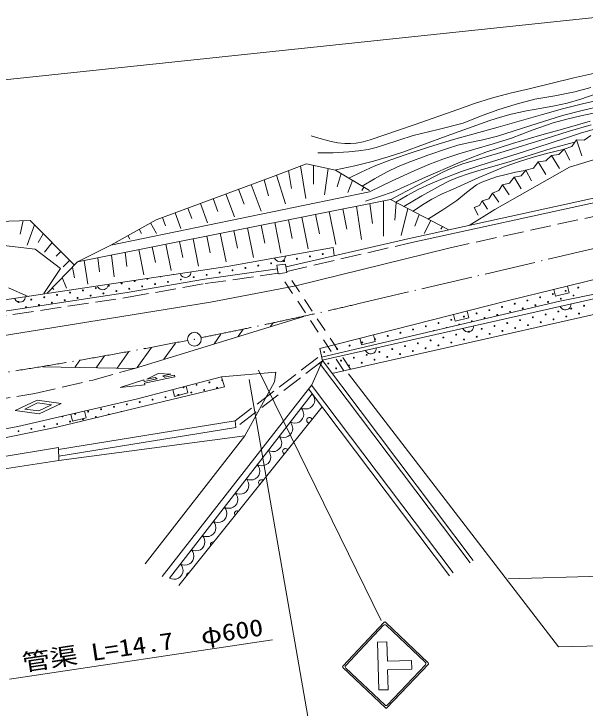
# Model space of a CAD drawing. Units: millimetres, scale not verified. Extents: x 40000 to 680000, y 20000 to 380000.
# Drawn here: x 353283 to 414916, y 262522 to 337402 of the extents above; entities that cross this region are included whole.
import ezdxf
from ezdxf.enums import TextEntityAlignment as Align

# ---------------------------------------------------------------- set-up
doc = ezdxf.new("R2010")
doc.units = ezdxf.units.MM
doc.header["$LTSCALE"] = 1000
for name, pattern in [('USER2', [3, 2.25, -0.75]), ('USER3', [2.5, 1.5, -1]), ('USER4', [7.000001, 5.508197, -0.688525, 0.114754, -0.688525])]:
    doc.linetypes.add(name, pattern=pattern)
for name, color, linetype, lineweight in [('S-BGD', 1, 'Continuous', 13), ('S-BGD-HTXT', 6, 'Continuous', 13), ('S-BMK', 3, 'USER4', 13)]:
    doc.layers.add(name, color=color, linetype=linetype, lineweight=lineweight)
doc.styles.add('ＭＳ ゴシック', font='')
doc.styles.get('ＭＳ ゴシック').set_extended_font_data('MS Gothic')

# ---------------------------------------------------------------- blocks, each defined once
blk = doc.blocks.new('BUHIN14')
at = {"layer": 'S-BGD'}
blk.add_lwpolyline([(384, 644), (-261, 1028), (-1028, -261), (-384, -644)], dxfattribs=at)
blk = doc.blocks.new('BUHIN58')
at = {"layer": 'S-BGD'}
blk.add_lwpolyline([(-122, 959), (-334, 859), (-506, 720), (-693, 506), (-782, 281), (-825, 46), (-787, -251), (-686, -468), (-544, -664), (-309, -824), (-108, -911), (122, -959)], dxfattribs=at)
blk = doc.blocks.new('BUHIN86')
at = {"layer": 'S-BGD'}
blk.add_lwpolyline([(-320, -507), (-411, -393), (-472, -270), (-523, -103), (-513, 47), (-473, 189), (-374, 346), (-263, 443), (-132, 516), (42, 545), (180, 543), (320, 507)], dxfattribs=at)
blk = doc.blocks.new('BUHIN103')
at = {"layer": 'S-BGD'}
blk.add_lwpolyline([(-357, -482), (-439, -362), (-490, -234), (-529, -64), (-508, 85), (-458, 223), (-347, 373), (-230, 461), (-93, 524), (82, 540), (219, 528), (357, 482)], dxfattribs=at)
blk = doc.blocks.new('BUHIN109')
at = {"layer": 'S-BGD'}
blk.add_circle((0, 0), 22.5, dxfattribs=at)
at = {"layer": 'S-BMK', "linetype": 'Continuous'}
blk.add_circle((0, 0), 746, dxfattribs=at)

msp = doc.modelspace()

# ---------------------------------------------------------------- linework, layer by layer
at = {"layer": 'S-BGD'}
for p, q in [((414820, 323782), (415517, 324271)), ((413480, 323099), (413970, 323809)), ((413970, 323809), (414820, 323782)), ((413970, 323809), (414576, 322099)), ((412092, 322242), (412661, 322825)), ((412661, 322825), (413480, 323099)), ((412661, 322825), (413280, 321617)), ((413220, 320862), (421013, 323270)), ((410687, 321538), (411288, 322117)), ((411288, 322117), (412092, 322242)), ((411288, 322117), (412164, 320721)), ((380957, 319749), (384839, 321245)), ((384839, 321245), (387998, 320550)), ((409340, 320762), (409859, 321436)), ((409859, 321436), (410687, 321538)), ((409859, 321436), (410677, 320094)), ((382898, 320497), (383246, 318568)), ((384192, 320995), (384765, 317505)), ((385628, 321071), (385602, 319041)), ((387208, 320723), (386785, 317878)), ((387998, 320550), (391662, 318345)), ((405189, 316311), (413220, 320862)), ((408016, 319944), (408520, 320534)), ((408520, 320534), (409340, 320762)), ((408520, 320534), (409137, 319410)), ((368620, 315197), (380957, 319749)), ((381604, 319998), (382594, 316902)), ((388609, 320182), (388169, 318730)), ((406767, 319157), (407260, 319774)), ((407260, 319774), (408016, 319944)), ((407260, 319774), (408019, 318542)), ((378900, 318991), (379961, 316117)), ((380271, 319496), (380742, 317774)), ((389830, 319447), (389313, 318153)), ((406002, 318959), (406767, 319157)), ((377530, 318485), (378122, 316878)), ((391051, 318713), (390840, 318362)), ((404941, 318065), (405620, 318335)), ((405620, 318335), (406002, 318959)), ((406002, 318959), (406728, 317893)), ((363757, 312473), (391666, 318192)), ((376159, 317979), (377075, 315497)), ((395780, 313150), (417141, 317816)), ((404521, 317459), (404941, 318065)), ((404941, 318065), (405608, 317109)), ((360145, 310662), (393905, 317393)), ((373417, 316967), (374189, 314877)), ((374788, 317473), (375294, 316102)), ((391703, 316954), (391968, 314777)), ((393171, 317247), (393180, 313435)), ((393905, 317393), (400138, 314154)), ((394528, 317069), (394395, 315139)), ((417244, 317326), (395889, 312662)), ((403507, 316719), (403822, 317225)), ((403822, 317225), (404521, 317459)), ((403822, 317225), (404376, 316350)), ((372047, 316462), (372466, 315325)), ((387300, 316076), (388009, 312521)), ((388768, 316369), (389207, 314164)), ((390236, 316662), (390798, 313074)), ((395775, 316421), (395073, 313511)), ((402392, 314594), (405189, 316311)), ((402951, 316504), (403507, 316719)), ((402951, 316504), (403364, 315708)), ((369305, 315450), (369637, 314550)), ((370676, 315956), (371303, 314257)), ((384364, 315491), (385049, 312057)), ((385832, 315784), (386250, 313688)), ((397021, 315773), (396534, 314500)), ((349119, 314920), (355023, 315134)), ((354285, 315107), (353968, 313647)), ((355498, 314653), (354701, 312472)), ((355023, 315134), (359776, 310329)), ((363757, 312473), (368620, 315197)), ((368012, 314857), (368660, 313700)), ((379961, 314613), (380350, 312659)), ((381429, 314906), (382090, 311590)), ((382896, 315198), (383300, 313174)), ((398268, 315126), (397540, 313725)), ((366796, 314176), (367056, 313712)), ((377025, 314028), (377400, 312145)), ((378493, 314320), (379130, 311123)), ((399515, 314478), (399362, 314185)), ((356449, 313692), (355911, 312755)), ((365581, 313495), (365799, 313105)), ((372622, 313150), (373212, 310190)), ((374089, 313442), (374451, 311631)), ((375557, 313735), (376171, 310657)), ((382647, 310117), (395780, 313150)), ((350304, 312634), (355567, 312011)), ((357400, 312731), (356573, 311691)), ((360145, 310662), (363757, 312473)), ((364365, 312814), (364400, 312751)), ((368218, 312272), (368551, 310603)), ((369686, 312565), (370252, 309723)), ((371154, 312857), (371501, 311117)), ((355567, 312011), (358319, 309935)), ((358350, 311770), (357862, 311287)), ((365283, 311687), (365471, 310139)), ((366750, 311979), (367295, 309247)), ((376287, 310154), (387718, 312199)), ((383720, 308085), (400218, 312146)), ((387718, 312199), (387853, 311324)), ((359301, 310809), (358615, 310130)), ((360879, 310809), (361261, 308237)), ((362347, 311101), (362509, 309581)), ((363815, 311394), (364104, 309039)), ((349481, 306148), (376287, 310154)), ((356871, 307291), (360145, 310662)), ((359599, 310100), (359820, 308918)), ((381670, 310291), (382605, 310419)), ((381797, 309367), (381670, 310291)), ((382605, 310419), (382732, 309496)), ((358319, 309935), (356499, 307237)), ((373855, 308801), (381721, 309917)), ((382732, 309496), (381797, 309367)), ((406507, 306451), (418039, 309264)), ((358508, 308977), (358971, 307833)), ((365517, 307334), (373855, 308801)), ((352711, 307855), (354822, 306932)), ((357416, 307853), (357601, 307673)), ((374502, 306306), (383720, 308085)), ((421063, 308241), (412179, 306412)), ((347192, 304589), (365517, 307334)), ((386559, 300059), (418076, 307174)), ((350885, 302480), (374502, 306306)), ((386288, 301319), (406507, 306451)), ((412179, 306412), (386488, 300390)), ((384553, 304772), (366289, 299168)), ((417746, 305415), (400078, 301412)), ((381248, 304078), (380959, 303669)), ((378036, 303388), (377479, 302601)), ((375622, 302846), (374886, 301806)), ((369477, 300146), (370716, 301897)), ((368136, 301432), (366601, 299264)), ((386578, 299968), (386288, 301319)), ((387602, 298631), (400078, 301412)), ((363077, 300521), (362167, 299235)), ((365682, 300990), (364415, 299199)), ((360410, 300040), (359867, 299273)), ((386578, 299968), (385444, 297407)), ((386271, 299732), (402505, 278189)), ((402824, 278429), (386566, 300006)), ((356396, 299330), (366289, 299168)), ((379688, 298969), (392902, 271979)), ((366618, 295878), (375668, 298253)), ((368737, 298045), (367328, 297748)), ((367643, 297998), (368860, 298622)), ((368523, 298184), (367643, 297998)), ((368737, 298045), (368523, 298184)), ((368774, 297868), (369596, 298042)), ((368860, 298622), (370226, 298543)), ((370226, 298543), (369345, 298357)), ((369345, 298357), (369559, 298218)), ((370615, 298441), (369559, 298218)), ((369596, 298042), (370652, 298265)), ((370652, 298265), (370615, 298441)), ((375668, 298253), (381531, 298749)), ((375668, 298253), (376021, 297158)), ((381531, 298749), (381414, 297728)), ((367290, 297924), (364763, 297115)), ((364763, 297115), (367402, 297395)), ((367328, 297748), (367290, 297924)), ((367365, 297571), (368774, 297868)), ((367402, 297395), (367365, 297571)), ((385444, 297407), (369273, 276701)), ((381414, 297728), (378190, 291873)), ((400682, 277109), (385400, 297351)), ((376021, 297158), (357911, 292822)), ((385082, 296943), (400283, 276808)), ((353719, 292887), (366618, 295878)), ((370086, 276530), (385479, 296417)), ((353427, 294618), (355781, 295746)), ((355830, 295437), (354459, 294780)), ((355781, 295746), (358367, 295392)), ((355830, 295437), (357336, 295230)), ((357336, 295230), (355965, 294573)), ((358367, 295392), (356013, 294264)), ((356013, 294264), (353427, 294618)), ((354459, 294780), (355965, 294573)), ((386542, 295009), (371078, 275735)), ((357911, 292822), (347931, 290789)), ((349026, 292017), (353719, 292887)), ((358104, 290417), (377151, 293499)), ((377228, 292802), (358124, 289711)), ((377151, 293499), (377228, 292802)), ((358138, 289235), (378190, 291873)), ((378190, 291873), (367441, 278102)), ((358098, 290619), (345838, 288623)), ((358098, 290619), (358138, 289235)), ((358138, 289235), (345752, 287302)), ((388760, 267050), (393229, 271781)), ((389083, 267130), (393167, 271454)), ((393370, 271785), (397998, 267412)), ((393450, 271462), (397671, 267474)), ((393519, 269659), (392521, 269631)), ((392667, 264481), (392521, 269631)), ((393600, 267595), (393519, 269659)), ((396186, 267669), (393600, 267595)), ((396213, 266716), (396186, 267669)), ((393392, 262536), (388764, 266909)), ((389091, 266847), (393312, 262860)), ((398002, 267271), (393533, 262540)), ((396213, 266716), (393582, 266641)), ((397679, 267191), (393595, 262868)), ((393604, 266642), (393665, 264509)), ((393665, 264509), (392667, 264481))]:
    msp.add_line(p, q, dxfattribs=at)
at = {"layer": 'S-BGD', "linetype": 'USER2'}
for p, q in [((400218, 312146), (422239, 316954)), ((382715, 309620), (395889, 312662)), ((373933, 308307), (381789, 309422)), ((365598, 306840), (373933, 308307)), ((347241, 304091), (365598, 306840)), ((377151, 293499), (386439, 300617)), ((386578, 299968), (377228, 292802)), ((361790, 297894), (366289, 299168)), ((355557, 296462), (361790, 297894)), ((347681, 295193), (355557, 296462))]:
    msp.add_line(p, q, dxfattribs=at)
at = {"layer": 'S-BGD', "linetype": 'USER3'}
for p, q in [((388885, 298917), (381936, 309386)), ((389617, 299080), (382706, 309492))]:
    msp.add_line(p, q, dxfattribs=at)
at = {"layer": 'S-BGD'}
for points in [[(385367, 324266), (386439, 323916), (387529, 323623), (388249, 323491), (388976, 323419), (389603, 323415), (390226, 323471), (390980, 323611), (391735, 323813), (396482, 325434), (401180, 327093), (402984, 327722), (404815, 328296), (406831, 328838), (408875, 329324), (413716, 330491), (418569, 331598)], [(386069, 322401), (387748, 322425), (389424, 322510), (390459, 322619), (391496, 322790), (392381, 322996), (393260, 323262), (394810, 323797), (396376, 324274), (399077, 324914), (401756, 325612), (403617, 326362), (405499, 327056), (407488, 327660), (409492, 328206), (411650, 328568), (413794, 328991), (415532, 329447)], [(388037, 320573), (390061, 321008), (392070, 321502), (393673, 321972), (395257, 322499), (399933, 324228), (404627, 325909), (405775, 326275), (406941, 326584), (408591, 326933), (410264, 327226), (411627, 327477), (412977, 327788), (414445, 328211), (415908, 328696)], [(389412, 319670), (390771, 320343), (392156, 320961), (393863, 321618), (395591, 322219), (398143, 323067), (400714, 323858), (405521, 325173), (410326, 326542), (412471, 327151), (414630, 327702), (418971, 328711)], [(390870, 318809), (392195, 319613), (393555, 320368), (394679, 320904), (395830, 321385), (397939, 322170), (400069, 322898), (401179, 323224), (402305, 323492), (403889, 323815), (405458, 324195), (408960, 325345), (412487, 326440), (414593, 326993), (416725, 327490)], [(391668, 318201), (394088, 319390), (396535, 320525), (398044, 321164), (399575, 321746), (401281, 322306), (403015, 322811), (404991, 323380), (406956, 324009), (409199, 324857), (411459, 325646), (412951, 326053), (414471, 326405), (417999, 327147)], [(391230, 317210), (392736, 317689), (394219, 318225), (397685, 319787), (401173, 321293), (402685, 321920), (404218, 322490), (407097, 323412), (410008, 324281), (412734, 325030), (415452, 325840)], [(393969, 317366), (396782, 318894), (399634, 320374), (400664, 320833), (401725, 321240), (406175, 322563), (410608, 323943), (413070, 324708), (415559, 325419)], [(394490, 317106), (395711, 317829), (396961, 318498), (398232, 319084), (399529, 319615), (401589, 320385), (403677, 321102), (408255, 322524), (412813, 324002), (414423, 324540), (416050, 325019)], [(395350, 316620), (397305, 317788), (399301, 318909), (400204, 319356), (401131, 319747), (402406, 320182), (403712, 320564), (406355, 321341), (408979, 322175), (411355, 322903), (413756, 323580)], [(396365, 316124), (397358, 316797), (398389, 317422), (399510, 317987), (400668, 318504), (403466, 319748), (406292, 320938), (407742, 321454), (409221, 321916), (410886, 322371), (412559, 322791)], [(398036, 315284), (399573, 316250), (401087, 317274), (402126, 318138), (403195, 318948), (403758, 319240), (404350, 319480), (405360, 319809), (406394, 320083), (407417, 320313), (408445, 320525)], [(382593, 311282), (382570, 311138), (382520, 311010), (382431, 310860), (382314, 310766), (382182, 310699), (381999, 310667), (381853, 310683), (381710, 310731), (381572, 310840), (381480, 310943), (381412, 311071)], [(411545, 307680), (411722, 306951), (413180, 307307), (413002, 308035)], [(370418, 296875), (370608, 296150), (372059, 296531), (371868, 297256)], [(359438, 294213), (359608, 293482), (361069, 293821), (360899, 294552)]]:
    msp.add_lwpolyline(points, dxfattribs=at)
for centre in [(386612, 311493), (382435, 310746), (383828, 310995), (385220, 311244), (378259, 309999), (379651, 310248), (381043, 310497), (374083, 309252), (375475, 309501), (376867, 309750), (366302, 308578), (369906, 308505), (371299, 308754), (372691, 309003), (362125, 307831), (363517, 308080), (364909, 308329), (365730, 307758), (367122, 308007), (368514, 308256), (414176, 307882), (357949, 307085), (359341, 307334), (360733, 307583), (361554, 307011), (362946, 307260), (364338, 307509), (411435, 307186), (412806, 307534), (413665, 307023), (353773, 306338), (355165, 306587), (356557, 306836), (357377, 306264), (358769, 306513), (360162, 306762), (408693, 306490), (410064, 306838), (410924, 306327), (412294, 306675), (354593, 305766), (355985, 306015), (405952, 305794), (407323, 306142), (408182, 305631), (409553, 305979), (413418, 305610), (414797, 305921), (401840, 304751), (403210, 305099), (404581, 305446), (405441, 304935), (406811, 305283), (410659, 304987), (412038, 305298), (412884, 304764), (414263, 305076), (399098, 304055), (400469, 304403), (404070, 304587), (406520, 304053), (407900, 304364), (409279, 304675), (410125, 304141), (411504, 304453), (396357, 303359), (397727, 303707), (403761, 303430), (405141, 303741), (407366, 303519), (408745, 303830), (393615, 302663), (394986, 303011), (399623, 302495), (401002, 302807), (402382, 303118), (403227, 302584), (404607, 302896), (405986, 303207), (390874, 301967), (392244, 302315), (396864, 301873), (398243, 302184), (400468, 301961), (401848, 302273), (388132, 301272), (389503, 301619), (394105, 301250), (395484, 301561), (396330, 301027), (397709, 301339), (399089, 301650), (386761, 300924), (389966, 300315), (391346, 300627), (392725, 300938), (393571, 300404), (394950, 300716), (387207, 299693), (388587, 300004), (389432, 299470), (390812, 299781), (392191, 300093), (388053, 299158), (372990, 297390), (374381, 297648), (371600, 297132), (372424, 296566), (373814, 296824), (375205, 297081), (368252, 295792), (369643, 296050), (371033, 296308), (364081, 295019), (365471, 295277), (366862, 295534), (359909, 294245), (361300, 294503), (362690, 294761), (360733, 293679), (362124, 293937), (356562, 292906), (357952, 293163), (359343, 293421), (353781, 292390), (355171, 292648)]:
    msp.add_circle(centre, 49.8, dxfattribs=at)
for centre, radius, start, end in [((370478, 309325), 49.8, 240.39089, 316.60984), ((367694, 308827), 49.8, 131.27749, 65.72324), ((369086, 309076), 49.8, 186.95463, 10.0461), ((402699, 304239), 49.8, 297.26348, 269.11964), ((399958, 303543), 49.8, 17.3128, 189.07032), ((401328, 303891), 49.8, 346.50804, 219.87508), ((398587, 303196), 49.8, 49.54727, 156.83585), ((375771, 297906), 49.8, 98.35839, 297.41655), ((364905, 294452), 49.8, 73.15811, 133.77327), ((358519, 293988), 49.8, 178.96757, 27.14216), ((363514, 294195), 49.8, 336.21304, 230.71834), ((385175, 293574), 298, 16.9433, 265.57469), ((382578, 290219), 298, 32.88372, 249.63427), ((379981, 286864), 298, 47.43299, 235.085), ((377384, 283509), 298, 61.7328, 220.78519), ((374788, 280154), 298, 76.74551, 205.77247), ((372191, 276798), 298, 94.00983, 188.50815), ((393313, 271316), 200, 46.62797, 136.62797), ((393302, 271712), 100, 46.62797, 136.62797), ((397534, 267329), 200, 316.62798, 46.62796), ((397930, 267340), 100, 316.62798, 46.62796), ((388833, 266982), 100, 136.62797, 226.62796), ((389228, 266993), 200, 136.62797, 226.62796), ((393450, 263005), 200, 226.62796, 316.62798), ((393461, 262609), 100, 226.62796, 316.62798)]:
    msp.add_arc(centre, radius, start, end, dxfattribs=at)
at = {"layer": 'S-BGD-HTXT'}
for p, q in [((157650, 309786), (419792, 337402)), ((389402, 298594), (412061, 269116)), ((378671, 297975), (386373, 253671)), ((406604, 276459), (480309, 278554)), ((352826, 265642), (381182, 269899)), ((412061, 269116), (436520, 269811))]:
    msp.add_line(p, q, dxfattribs=at)
at = {"layer": 'S-BMK'}
msp.add_line((390498, 306150), (416691, 312290), dxfattribs=at)
for start, end in [(281.23061, 283.14827), (275.90738, 281.06538)]:
    msp.add_arc((272225, 812465), 519946, start, end, dxfattribs=at)

# ---------------------------------------------------------------- block references
at = {"rotation": 135}
for name, p in [('BUHIN103', (371819, 309486)), ('BUHIN103', (362884, 308151)), ('BUHIN103', (353949, 306815)), ('BUHIN86', (412823, 305988)), ('BUHIN14', (401453, 305168)), ('BUHIN86', (402318, 303616)), ('BUHIN109', (372757, 302310)), ('BUHIN14', (391343, 302602)), ('BUHIN86', (391812, 301244)), ('BUHIN58', (384887, 295653)), ('BUHIN58', (383703, 294123)), ('BUHIN58', (382519, 292593)), ('BUHIN58', (381335, 291063)), ('BUHIN58', (380151, 289533)), ('BUHIN58', (378967, 288004)), ('BUHIN58', (377783, 286474)), ('BUHIN58', (376599, 284944)), ('BUHIN58', (375415, 283414)), ('BUHIN58', (374231, 281884)), ('BUHIN58', (373047, 280355)), ('BUHIN58', (371862, 278825)), ('BUHIN58', (370678, 277295))]:
    msp.add_blockref(name, p, dxfattribs=at)

# ---------------------------------------------------------------- texts
at = {"layer": 'S-BGD-HTXT', "style": 'ＭＳ ゴシック', "width": 1.2}
msp.add_text('管渠 L=14.7\u3000φ600', height=1833, rotation=8.5, dxfattribs=at).set_placement((354417, 265954), align=Align.BOTTOM_LEFT)

doc.saveas('drawing.dxf')
